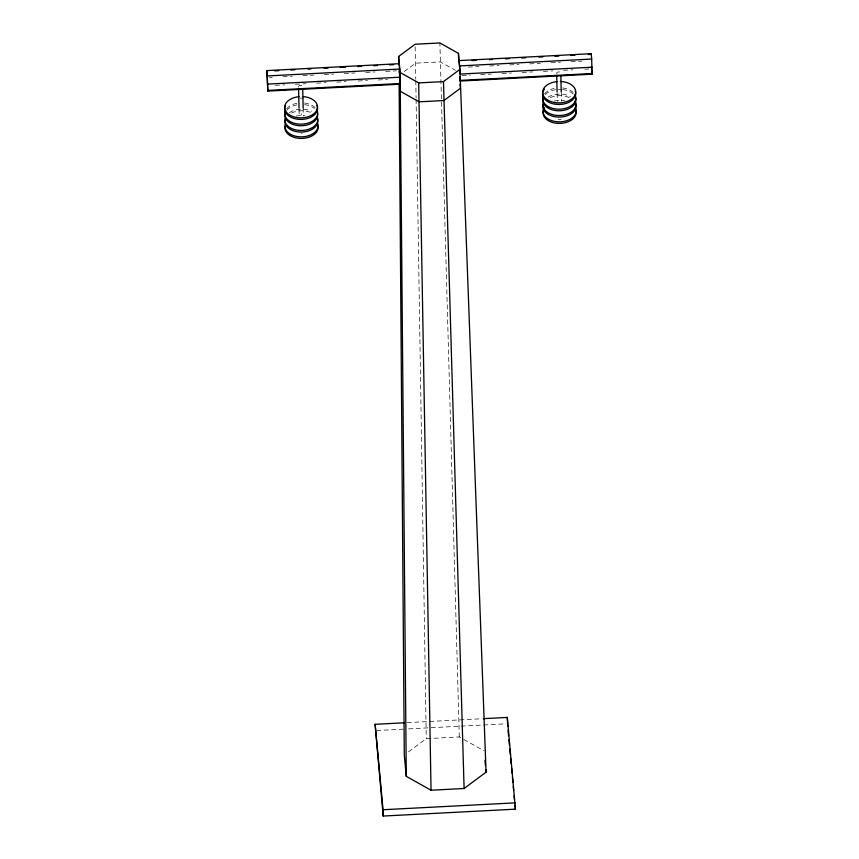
<?xml version="1.0" encoding="UTF-8"?>
<svg xmlns="http://www.w3.org/2000/svg" width="859" height="859" viewBox="0 0 859 859"><rect width="100%" height="100%" fill="white"/><g stroke="black" fill="none" stroke-linecap="round" stroke-linejoin="round"><path stroke-width="0.64" stroke-dasharray="4.29 3.22" d="M561.206 119.197L559.542 119.798L558.135 119.057M404.202 71.587L415.52 63.179L440.313 61.891L455.399 70.341M408.465 751.872L426.247 738.665L459.297 736.936L462.679 738.837M302.153 133.177L301.133 133.177M269.533 77.45L272.206 77.31M282.89 76.752L292.243 76.268M302.916 75.71L313.599 75.152M324.283 74.593L333.636 74.11M344.319 73.552L355.003 72.994M365.676 72.435L375.029 71.952M385.712 71.394L396.396 70.835M468.23 67.099L478.914 66.54M489.598 65.982L498.95 65.499M509.634 64.94L518.976 64.457M529.659 63.899L540.343 63.341M551.027 62.782L560.369 62.299M571.052 61.741L581.736 61.182M275.331 85.32L284.673 84.837M295.356 84.279L306.04 83.72M316.724 83.173L326.066 82.679M336.749 82.12L346.102 81.637M358.117 81.014L367.469 80.521M378.143 79.973L387.495 79.479M462.002 75.603L470.013 75.184M480.696 74.626L491.38 74.067M502.064 73.509L511.416 73.026M522.1 72.467L532.773 71.909M543.457 71.351L552.809 70.867M563.493 70.309L572.835 69.826M584.861 69.203L588.866 68.988M407.155 722.644L481.942 718.747M376.586 730.558L403.3 729.162M408.637 728.883L506.123 723.804M463.806 739.47L484.079 750.82M459.297 736.936L439.883 42.95M561.228 91.881L561.432 101.255M557.126 93.438L557.308 101.469M415.155 46.762L415.777 79.264M303.163 108.009L303.345 116.04M301.219 113.517L301.251 115.095M299.061 109.565L299.211 116.255M415.799 80.606L416.078 98.023M416.1 99.365L426.247 738.665M298.653 87.135A2.072 1.342 -1.3 0 1 300.489 85.352A2.072 1.342 -1.3 0 1 302.636 86.931M557.008 74.003A2.072 1.342 -1.3 0 1 558.082 71.984A2.072 1.342 -1.3 0 1 560.798 73.133M544.499 93.899A16.557 10.705 -1.3 0 1 554.066 88.402M562.624 87.951A16.557 10.705 -1.3 0 1 573.114 92.407M545.229 94.651A16.557 10.705 -1.3 0 1 557.276 89.465M558.35 89.39A16.557 10.705 -1.3 0 1 561.593 89.433M562.656 89.529A16.557 10.705 -1.3 0 1 573.157 93.985M554.356 101.029A16.557 10.705 -1.3 0 1 564.997 100.922M548.063 97.174A16.557 10.705 -1.3 0 1 570.43 96.648M286.713 110.317A16.45 10.641 -1.3 0 1 297.096 104.852M304.558 104.626A16.45 10.641 -1.3 0 1 314.373 108.492M286.681 108.739A16.45 10.641 -1.3 0 1 297.064 103.273M304.526 103.048A16.45 10.641 -1.3 0 1 315.865 108.47M550.361 97.561A16.557 10.705 -1.3 0 1 569.345 97.647M291.469 113.055A16.45 10.641 -1.3 0 1 311.495 112.873M289.3 112.754A16.45 10.641 -1.3 0 1 311.463 111.294M296.269 116.051A16.557 10.705 -1.3 0 1 304.827 115.6M300.135 98.173A16.45 10.641 -1.3 0 1 303.367 98.216"/><path stroke-width="1.29" d="M266.966 70.588L267.815 91.086L400.015 84.193L400.111 77.203L399.167 63.706L266.966 70.588L267.815 91.086M458.738 61.268L458.985 60.592L591.185 53.698L591.69 59.046L592.034 74.185L459.833 81.079M591.185 53.698L590.938 54.385L588.275 54.525M398.801 64.049L398.63 56.469L415.09 44.239L439.883 42.95L458.448 53.355L459.941 69.375L486.065 772.177L464.096 788.498L431.046 790.226L406.275 776.343L404.288 754.986L399.124 83.452M398.63 56.469L400.122 72.489L418.687 82.894L443.48 81.605L459.941 69.375M274.73 70.857L278.745 70.653M290.761 70.019L294.766 69.815M308.123 69.117L310.786 68.978M324.144 68.28L328.149 68.076M340.164 67.453L345.511 67.174M357.527 66.54L361.532 66.336M373.547 65.713L377.552 65.499M389.578 64.876L393.583 64.661M472.096 60.57L476.101 60.366M489.458 59.668L492.121 59.529M505.479 58.831L509.484 58.627M521.499 58.004L525.515 57.789M538.861 57.091L542.867 56.887M554.893 56.264L558.898 56.05M570.913 55.427L574.918 55.223M267.471 75.936L399.671 69.042M458.985 60.592L459.49 65.928L591.69 59.046M267.911 84.085L400.111 77.203M459.93 74.089L592.13 67.195M268.062 90.399L400.262 83.516M592.28 73.509L460.08 80.392L459.994 76.612M483.273 718.672L507.315 717.426L515.4 809.167L383.2 816.05L375.115 724.309L404.492 722.784M375.115 724.309L383.06 809.736L515.26 802.854M592.034 74.185L591.4 66.519M459.994 84.311L460.37 88.305L443.91 100.546L419.117 101.834L400.552 91.43L399.8 83.42M507.701 726.403L507.315 717.426M508.077 730.408L508.571 735.744M508.947 739.749L509.441 745.097M509.817 749.102L510.31 754.438M510.686 758.443L511.18 763.78M511.556 767.785L512.05 773.121M512.426 777.127L512.92 782.463M513.295 786.468L513.661 790.473M514.165 795.81L514.53 799.815M515.035 805.162L515.4 809.167M484.938 760.172L485.442 765.509M485.807 769.514L486.065 772.177M459.49 65.928L459.866 72.918M399.07 70.696L399.188 73.026M464.096 788.498L443.48 81.605M560.863 75.817L561.228 91.881M556.729 76.032L557.094 92.096M458.448 53.355L458.62 60.935M418.687 82.894L431.046 790.226M400.122 72.489L406.275 776.343M383.06 809.736L383.2 816.05M302.733 89.261L303.163 108.009M298.61 89.476L299.029 108.223M575.337 109.104A16.557 10.705 -1.3 0 1 561.335 123.32A16.557 10.705 -1.3 0 1 543.178 111.681M543.403 110.757A16.557 10.705 -1.3 0 1 544.23 108.964M575.294 107.525A16.557 10.705 -1.3 0 1 559.134 121.828A16.557 10.705 -1.3 0 1 544.198 107.386M575.015 94.898A16.557 10.705 -1.3 0 1 560.293 109.168A16.557 10.705 -1.3 0 1 543.081 96.562M575.047 96.476A16.557 10.705 -1.3 0 1 560.336 110.747A16.557 10.705 -1.3 0 1 543.124 98.141M560.336 81.476A16.557 10.705 -1.3 0 1 573.458 97.4A16.557 10.705 -1.3 0 1 545.347 98.259A16.557 10.705 -1.3 0 1 557.094 81.584M575.294 91.054A16.557 10.705 -1.3 0 1 557.308 104.422A16.557 10.705 -1.3 0 1 544.391 89.164M575.154 101.212A16.557 10.705 -1.3 0 1 560.444 115.482A16.557 10.705 -1.3 0 1 543.232 102.876M317.583 113.56A16.45 10.641 -1.3 0 1 299.716 125.715A16.45 10.641 -1.3 0 1 285.596 112.035M316.456 109.308A16.45 10.641 -1.3 0 1 301.831 124.147A16.45 10.641 -1.3 0 1 285.564 110.457M576.013 105.517A16.557 10.705 -1.3 0 1 558.307 117.082A16.557 10.705 -1.3 0 1 543.264 104.454M575.186 102.79A16.557 10.705 -1.3 0 1 575.863 104.594M316.831 105.442A16.45 10.641 -1.3 0 1 301.004 119.422A16.45 10.641 -1.3 0 1 285.456 105.721M303.324 96.638A16.45 10.641 -1.3 0 1 314.899 112.797A16.45 10.641 -1.3 0 1 287.153 113.055A16.45 10.641 -1.3 0 1 299.029 96.67M316.638 117.2A16.45 10.641 -1.3 0 1 303.442 131.942A16.45 10.641 -1.3 0 1 285.102 120.163M317.078 116.48A16.45 10.641 -1.3 0 1 302.701 130.418A16.45 10.641 -1.3 0 1 285.07 118.585M317.647 125.017A16.557 10.705 -1.3 0 1 301.82 138.428A16.557 10.705 -1.3 0 1 285.328 125.79M317.605 123.438A16.557 10.705 -1.3 0 1 301.777 136.849A16.557 10.705 -1.3 0 1 285.285 124.211"/></g></svg>
